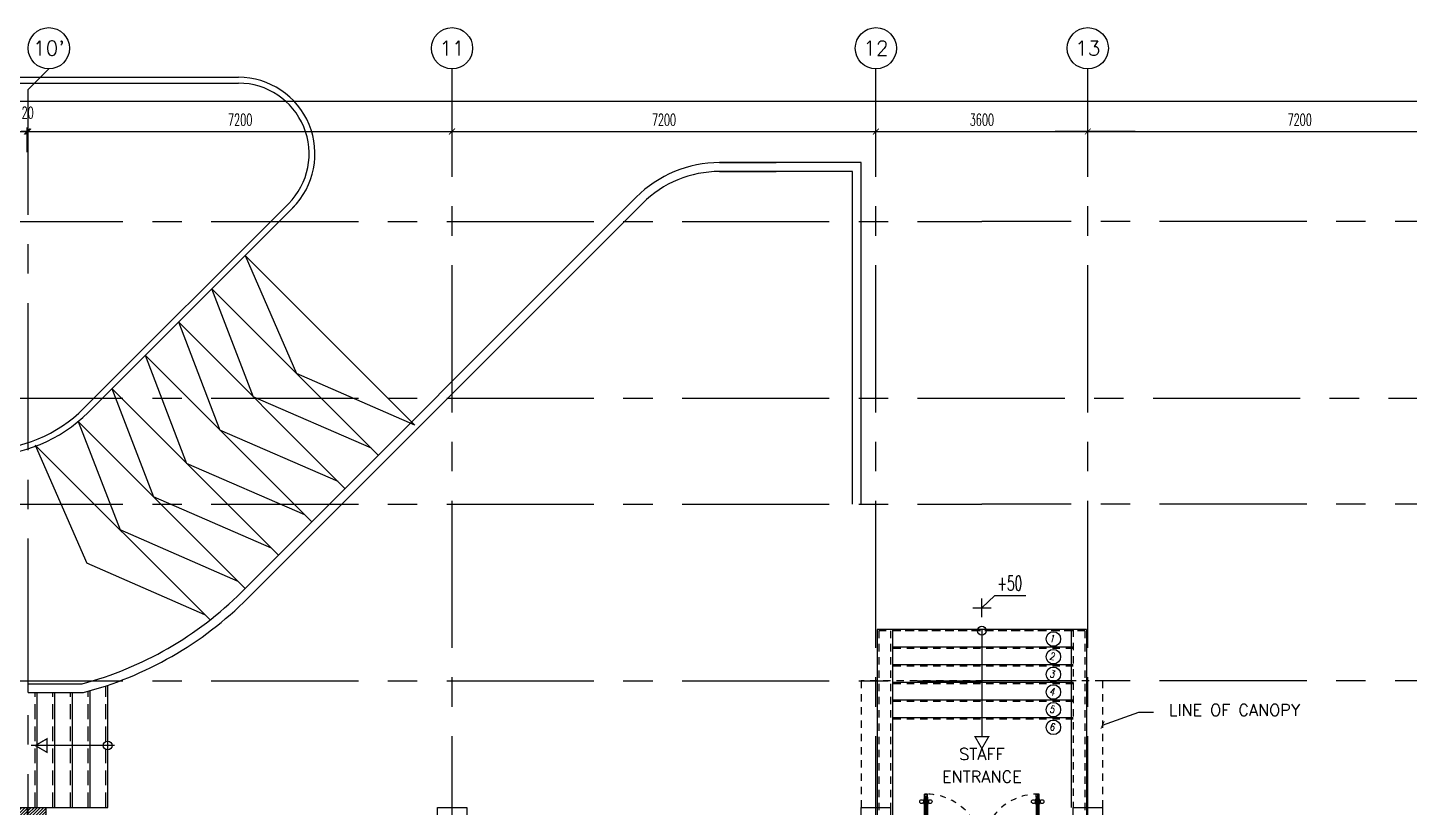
# Model space of a CAD drawing. Extents: x 417820 to 418048, y 43448 to 43539.
# Drawn here: x 417873.49 to 417896.96, y 43525.94 to 43539.19 of the extents above; entities that cross this region are included whole.
import ezdxf
from ezdxf.enums import TextEntityAlignment as Align

# ---------------------------------------------------------------- set-up
doc = ezdxf.new("R2010")
doc.units = 0
doc.header["$MEASUREMENT"] = 0
doc.header["$PDMODE"] = 3
doc.header["$PDSIZE"] = 0.1
for name, pattern in [('CENTERX2', [4, 2.5, -0.5, 0.5, -0.5]), ('HIDDEN', [0.375, 0.25, -0.125]), ('HIDDEN2', [0.1875, 0.125, -0.0625])]:
    doc.linetypes.add(name, pattern=pattern)
doc.layers.get('0').update_dxf_attribs({"color": 11, "linetype": 'CONTINUOUS'})
doc.layers.get('DEFPOINTS').update_dxf_attribs({"color": 11, "linetype": 'CONTINUOUS'})
for name, color, linetype in [('AX', 11, 'CONTINUOUS'), ('AX-CR', 11, 'CONTINUOUS'), ('AX-DIM', 11, 'CONTINUOUS'), ('AX-TXT', 11, 'CONTINUOUS'), ('AXES', 11, 'CENTERX2'), ('CANOPY-LN', 11, 'CONTINUOUS'), ('COL', 11, 'CONTINUOUS'), ('CURB', 11, 'CONTINUOUS'), ('DOOR', 11, 'CONTINUOUS'), ('HAT', 11, 'CONTINUOUS'), ('RD-ELEV', 11, 'CONTINUOUS'), ('RM-NAME', 11, 'CONTINUOUS'), ('SHAFT', 11, 'CONTINUOUS'), ('SLOPE', 11, 'CONTINUOUS'), ('Step', 11, 'CONTINUOUS'), ('STR', 11, 'CONTINUOUS'), ('WALL', 11, 'CONTINUOUS')]:
    doc.layers.add(name, color=color, linetype=linetype)
doc.styles.add('ROMANS', font='ROMANS.shx', dxfattribs={"width": 0.6})
doc.styles.add('S-077', font='simplex.shx', dxfattribs={"width": 0.8})
doc.dimstyles.new('STANDARD in', dxfattribs={"dimtxt": 0.2, "dimasz": 0.1, "dimexe": 0.07, "dimexo": 0.05, "dimgap": 0.1, "dimtad": 1, "dimdec": 0, "dimlfac": 1000, "dimzin": 0, "dimdsep": 46, "dimtxsty": 'ROMANS', "dimblk": 'ARCHTICK', "dimcen": 0.05, "dimdle": 0.05, "dimclrd": 7, "dimclre": 7, "dimclrt": 2, "dimadec": 0, "dimazin": 0, "dimtfac": 1, "dimtdec": 0, "dimtmove": 2, "dimatfit": 3, "dimldrblk": 'ARCHTICK', "dimfxl": 0, "dimtolj": 1, "dimtzin": 0, "dimarcsym": 0})

# ---------------------------------------------------------------- blocks, each defined once
blk = doc.blocks.new('_ARCHTICK')
at = {"color": 0, "linetype": 'ByBlock', "const_width": 0.15}
blk.add_lwpolyline([(-0.5, -0.5), (0.5, 0.5)], dxfattribs=at)
blk = doc.blocks.new('*D194')
at = {"layer": 'AX-DIM', "color": 7, "linetype": 'ByBlock', "lineweight": -2}
for p, q in [((417891.447, 43537.423), (417898.747, 43537.423)), ((417891.497, 43537.073), (417891.497, 43537.493)), ((417898.697, 43537.073), (417898.697, 43537.493))]:
    blk.add_line(p, q, dxfattribs=at)
at = {"layer": 'DEFPOINTS', "color": 0, "linetype": 'ByBlock'}
for p in [(417898.697, 43537.423), (417891.497, 43537.023), (417898.697, 43537.023)]:
    blk.add_point(p, dxfattribs=at)
at = {"layer": 'AX-DIM', "color": 7, "linetype": 'ByBlock', "lineweight": -2, "xscale": 0.1, "yscale": 0.1, "zscale": 0.1, "rotation": 180}
blk.add_blockref('_ARCHTICK', (417891.497, 43537.423), dxfattribs=at)
at = {"layer": 'AX-DIM', "color": 7, "linetype": 'ByBlock', "lineweight": -2, "xscale": 0.1, "yscale": 0.1, "zscale": 0.1}
blk.add_blockref('_ARCHTICK', (417898.697, 43537.423), dxfattribs=at)
at = {"layer": 'AX-DIM', "color": 2, "linetype": 'ByBlock', "insert": (417895.097, 43537.623), "char_height": 0.2, "attachment_point": 5, "style": 'ROMANS'}
blk.add_mtext('\\A1;7200', dxfattribs=at)
blk = doc.blocks.new('A$C010A25D0')
at = {"layer": 'DOOR', "color": 0, "linetype": 'ByBlock'}
for p, q in [((0, 2031), (0, 1981)), ((0, 1981), (0, 2031)), ((50, 2031), (0, 2031)), ((50, 1981), (0, 1981)), ((30, 2014), (30, 1998)), ((50, 2014), (30, 2014)), ((50, 1998), (30, 1998)), ((50, 2031), (50, 2014)), ((50, 1998), (50, 1981)), ((83, 2031), (83, 2038)), ((173, 2038), (83, 2038)), ((83, 1981), (83, 1974)), ((173, 1974), (83, 1974)), ((95, 2038), (95, 2047)), ((95, 2047), (160, 2047)), ((95, 2038), (160, 2038)), ((95, 1974), (95, 1965)), ((95, 1974), (160, 1974)), ((95, 1965), (160, 1965)), ((160, 2038), (160, 2047)), ((160, 1974), (160, 1965)), ((173, 2031), (173, 2038)), ((173, 1981), (173, 1974)), ((950, 2014), (950, 2031)), ((950, 2031), (1000, 2031)), ((970, 2014), (950, 2014)), ((950, 1981), (950, 1998)), ((950, 1998), (970, 1998)), ((1000, 1981), (950, 1981)), ((970, 1998), (970, 2014)), ((1000, 2056), (1000, 2031)), ((1000, 2056), (1150, 2056)), ((1000, 1981), (1000, 2031)), ((1000, 2031), (1050, 2031)), ((1050, 2031), (1050, 2006)), ((1050, 2006), (1150, 2006)), ((1150, 2006), (1150, 2056)), ((50, 131), (0, 131)), ((0, 131), (0, 81)), ((0, 81), (0, 131)), ((50, 81), (0, 81)), ((50, 114), (30, 114)), ((30, 98), (30, 114)), ((50, 98), (30, 98)), ((50, 114), (50, 131)), ((50, 81), (50, 98)), ((173, 138), (83, 138)), ((83, 131), (83, 138)), ((83, 81), (83, 74)), ((173, 74), (83, 74)), ((95, 147), (160, 147)), ((95, 138), (95, 147)), ((95, 138), (160, 138)), ((95, 74), (160, 74)), ((95, 74), (95, 65)), ((95, 65), (160, 65)), ((160, 138), (160, 147)), ((160, 74), (160, 65)), ((173, 131), (173, 138)), ((173, 81), (173, 74)), ((1000, 131), (950, 131)), ((950, 131), (950, 114)), ((950, 114), (970, 114)), ((970, 98), (950, 98)), ((950, 98), (950, 81)), ((950, 81), (1000, 81)), ((970, 114), (970, 98)), ((1000, 131), (1000, 81)), ((1000, 56), (1000, 81)), ((1000, 81), (1050, 81)), ((1000, 56), (1150, 56)), ((1050, 81), (1050, 106)), ((1050, 106), (1150, 106)), ((1150, 106), (1150, 56))]:
    blk.add_line(p, q, dxfattribs=at)
at = {"layer": 'DOOR', "linetype": 'ByBlock'}
for p, q in [((950, 2031), (50, 2031)), ((950, 2014), (50, 2014)), ((950, 1998), (50, 1998)), ((50, 1981), (950, 1981)), ((50, 131), (950, 131)), ((950, 114), (50, 114)), ((950, 98), (50, 98)), ((950, 81), (50, 81)), ((1150, 56), (1000, 56))]:
    blk.add_line(p, q, dxfattribs=at)
at = {"layer": 'DOOR', "color": 9, "linetype": 'ByBlock'}
for p, q in [((1150, 2006), (1037, 2056)), ((1150, 2006), (1050, 2019)), ((1150, 2006), (1110, 2056)), ((1150, 106), (1037, 56)), ((1150, 106), (1050, 93)), ((1150, 106), (1110, 56))]:
    blk.add_line(p, q, dxfattribs=at)
at = {"layer": 'DOOR', "color": 0, "linetype": 'ByBlock'}
for centre in [(128, 2079), (128, 1932), (128, 179), (128, 32)]:
    blk.add_circle(centre, 32.4, dxfattribs=at)
at = {"layer": 'DOOR', "linetype": 'HIDDEN', "ltscale": 0.5}
for centre, start, end in [((951, 2006), 178.494, 272.9568), ((951, 106), 87.0432, 181.506)]:
    blk.add_arc(centre, 951, start, end, dxfattribs=at)
at = {"layer": 'DOOR', "color": 9, "linetype": 'ByBlock'}
for centre, radius, start, end in [((1150, 2006), 154, 161.1053, 166.2858), ((1150, 2006), 134, 158.1598, 169.28), ((1150, 2006), 114, 154.0838, 167.3774), ((1150, 2006), 94.4, 148.0182, 180), ((1150, 2006), 74.4, 137.7764, 180), ((1150, 2006), 54.4, 113.2074, 180), ((1150, 2006), 34.4, 90, 180), ((1150, 2006), 14.4, 90, 180), ((1150, 106), 154, 193.7142, 198.8947), ((1150, 106), 134, 190.72, 201.8402), ((1150, 106), 114, 192.6226, 205.9162), ((1150, 106), 94.4, 180, 211.9818), ((1150, 106), 74.4, 180, 222.2236), ((1150, 106), 54.4, 180, 246.7926), ((1150, 106), 34.4, 180, 270), ((1150, 106), 14.4, 180, 270)]:
    blk.add_arc(centre, radius, start, end, dxfattribs=at)
at = {"layer": 'WALL'}
blk.add_line((1000, 56), (1150, 56), dxfattribs=at)
blk = doc.blocks.new('AXU')
at = {"layer": 'AX-CR'}
blk.add_circle((0, 350), 350, dxfattribs=at)
at = {"layer": 'AX-TXT', "style": 'ROMANS'}
blk.add_attdef('AX', text='', height=250, dxfattribs=at).set_placement((0, 350), align=Align.MIDDLE)
blk = doc.blocks.new('*D191')
at = {"layer": 'AX-DIM', "color": 7, "linetype": 'ByBlock', "lineweight": -2}
for p, q in [((417868.627, 43537.423), (417873.527, 43537.423)), ((417868.677, 43537.073), (417868.677, 43537.493)), ((417873.477, 43537.073), (417873.477, 43537.493))]:
    blk.add_line(p, q, dxfattribs=at)
at = {"layer": 'DEFPOINTS', "color": 0, "linetype": 'ByBlock'}
for p in [(417873.477, 43537.423), (417868.677, 43537.023), (417873.477, 43537.023)]:
    blk.add_point(p, dxfattribs=at)
at = {"layer": 'AX-DIM', "color": 7, "linetype": 'ByBlock', "lineweight": -2, "xscale": 0.1, "yscale": 0.1, "zscale": 0.1, "rotation": 180}
blk.add_blockref('_ARCHTICK', (417868.677, 43537.423), dxfattribs=at)
at = {"layer": 'AX-DIM', "color": 7, "linetype": 'ByBlock', "lineweight": -2, "xscale": 0.1, "yscale": 0.1, "zscale": 0.1}
blk.add_blockref('_ARCHTICK', (417873.477, 43537.423), dxfattribs=at)
at = {"layer": 'AX-DIM', "color": 2, "linetype": 'ByBlock', "insert": (417871.077, 43537.623), "char_height": 0.2, "attachment_point": 5, "style": 'ROMANS'}
blk.add_mtext('\\A1;4800', dxfattribs=at)
blk = doc.blocks.new('*D139')
at = {"layer": 'AX-DIM', "color": 7, "lineweight": -2}
for p, q in [((417831.207, 43525.809), (417831.207, 43538.007)), ((417906.523, 43536.567), (417906.523, 43538.007)), ((417831.157, 43537.937), (417906.573, 43537.937))]:
    blk.add_line(p, q, dxfattribs=at)
at = {"layer": 'DEFPOINTS', "color": 0}
for p in [(417906.523, 43537.937), (417906.523, 43536.517), (417831.207, 43525.759)]:
    blk.add_point(p, dxfattribs=at)
at = {"layer": 'AX-DIM', "color": 7, "lineweight": -2, "xscale": 0.1, "yscale": 0.1, "zscale": 0.1, "rotation": 180}
blk.add_blockref('_ARCHTICK', (417831.207, 43537.937), dxfattribs=at)
at = {"layer": 'AX-DIM', "color": 7, "lineweight": -2, "xscale": 0.1, "yscale": 0.1, "zscale": 0.1}
blk.add_blockref('_ARCHTICK', (417906.523, 43537.937), dxfattribs=at)
at = {"layer": 'AX-DIM', "color": 2, "insert": (417868.865, 43538.137), "char_height": 0.2, "attachment_point": 5, "style": 'ROMANS'}
blk.add_mtext('\\A1;75316', dxfattribs=at)
blk = doc.blocks.new('*D167')
at = {"layer": 'AX-DIM', "color": 7, "linetype": 'ByBlock', "lineweight": -2}
for p, q in [((417880.647, 43537.423), (417887.947, 43537.423)), ((417880.697, 43537.073), (417880.697, 43537.493)), ((417887.897, 43537.073), (417887.897, 43537.493))]:
    blk.add_line(p, q, dxfattribs=at)
at = {"layer": 'DEFPOINTS', "color": 0, "linetype": 'ByBlock'}
for p in [(417887.897, 43537.423), (417880.697, 43537.023), (417887.897, 43537.023)]:
    blk.add_point(p, dxfattribs=at)
at = {"layer": 'AX-DIM', "color": 7, "linetype": 'ByBlock', "lineweight": -2, "xscale": 0.1, "yscale": 0.1, "zscale": 0.1, "rotation": 180}
blk.add_blockref('_ARCHTICK', (417880.697, 43537.423), dxfattribs=at)
at = {"layer": 'AX-DIM', "color": 7, "linetype": 'ByBlock', "lineweight": -2, "xscale": 0.1, "yscale": 0.1, "zscale": 0.1}
blk.add_blockref('_ARCHTICK', (417887.897, 43537.423), dxfattribs=at)
at = {"layer": 'AX-DIM', "color": 2, "linetype": 'ByBlock', "insert": (417884.297, 43537.623), "char_height": 0.2, "attachment_point": 5, "style": 'ROMANS'}
blk.add_mtext('\\A1;7200', dxfattribs=at)
blk = doc.blocks.new('*D166')
at = {"layer": 'AX-DIM', "color": 7, "linetype": 'ByBlock', "lineweight": -2}
for p, q in [((417873.447, 43537.423), (417880.747, 43537.423)), ((417873.497, 43537.073), (417873.497, 43537.493)), ((417880.697, 43537.073), (417880.697, 43537.493))]:
    blk.add_line(p, q, dxfattribs=at)
at = {"layer": 'DEFPOINTS', "color": 0, "linetype": 'ByBlock'}
for p in [(417880.697, 43537.423), (417873.497, 43537.023), (417880.697, 43537.023)]:
    blk.add_point(p, dxfattribs=at)
at = {"layer": 'AX-DIM', "color": 7, "linetype": 'ByBlock', "lineweight": -2, "xscale": 0.1, "yscale": 0.1, "zscale": 0.1, "rotation": 180}
blk.add_blockref('_ARCHTICK', (417873.497, 43537.423), dxfattribs=at)
at = {"layer": 'AX-DIM', "color": 7, "linetype": 'ByBlock', "lineweight": -2, "xscale": 0.1, "yscale": 0.1, "zscale": 0.1}
blk.add_blockref('_ARCHTICK', (417880.697, 43537.423), dxfattribs=at)
at = {"layer": 'AX-DIM', "color": 2, "linetype": 'ByBlock', "insert": (417877.097, 43537.623), "char_height": 0.2, "attachment_point": 5, "style": 'ROMANS'}
blk.add_mtext('\\A1;7200', dxfattribs=at)
blk = doc.blocks.new('*D165')
at = {"layer": 'AX-DIM', "color": 7, "lineweight": -2}
for p, q in [((417873.477, 43537.423), (417873.377, 43537.423)), ((417873.477, 43537.073), (417873.477, 43537.493)), ((417873.477, 43537.423), (417873.497, 43537.423)), ((417873.497, 43537.073), (417873.497, 43537.493)), ((417873.497, 43537.423), (417873.597, 43537.423))]:
    blk.add_line(p, q, dxfattribs=at)
at = {"layer": 'DEFPOINTS', "color": 0}
for p in [(417873.497, 43537.423), (417873.477, 43537.023), (417873.497, 43537.023)]:
    blk.add_point(p, dxfattribs=at)
at = {"layer": 'AX-DIM', "color": 7, "lineweight": -2, "xscale": 0.1, "yscale": 0.1, "zscale": 0.1}
blk.add_blockref('_ARCHTICK', (417873.477, 43537.423), dxfattribs=at)
at = {"layer": 'AX-DIM', "color": 7, "lineweight": -2, "xscale": 0.1, "yscale": 0.1, "zscale": 0.1, "rotation": 180}
blk.add_blockref('_ARCHTICK', (417873.497, 43537.423), dxfattribs=at)
at = {"layer": 'AX-DIM', "color": 2, "insert": (417873.487, 43537.743), "char_height": 0.2, "attachment_point": 5, "style": 'ROMANS'}
blk.add_mtext('\\A1;20', dxfattribs=at)
blk = doc.blocks.new('*D164')
at = {"layer": 'AX-DIM', "color": 7, "linetype": 'ByBlock', "lineweight": -2}
for p, q in [((417887.847, 43537.423), (417891.547, 43537.423)), ((417887.897, 43537.073), (417887.897, 43537.493)), ((417891.497, 43537.073), (417891.497, 43537.493))]:
    blk.add_line(p, q, dxfattribs=at)
at = {"layer": 'DEFPOINTS', "color": 0, "linetype": 'ByBlock'}
for p in [(417891.497, 43537.423), (417887.897, 43537.023), (417891.497, 43537.023)]:
    blk.add_point(p, dxfattribs=at)
at = {"layer": 'AX-DIM', "color": 7, "linetype": 'ByBlock', "lineweight": -2, "xscale": 0.1, "yscale": 0.1, "zscale": 0.1, "rotation": 180}
blk.add_blockref('_ARCHTICK', (417887.897, 43537.423), dxfattribs=at)
at = {"layer": 'AX-DIM', "color": 7, "linetype": 'ByBlock', "lineweight": -2, "xscale": 0.1, "yscale": 0.1, "zscale": 0.1}
blk.add_blockref('_ARCHTICK', (417891.497, 43537.423), dxfattribs=at)
at = {"layer": 'AX-DIM', "color": 2, "linetype": 'ByBlock', "insert": (417889.697, 43537.623), "char_height": 0.2, "attachment_point": 5, "style": 'ROMANS'}
blk.add_mtext('\\A1;3600', dxfattribs=at)
blk = doc.blocks.new('T&B')
at = {"layer": 'RD-ELEV', "color": 30}
for p, q in [((-336, 0), (336, 0)), ((0, -336), (0, 336))]:
    blk.add_line(p, q, dxfattribs=at)
blk = doc.blocks.new('C-300')
at = {"layer": 'HAT', "linetype": 'ByBlock', "ltscale": 0.3}
h = blk.add_hatch(dxfattribs=at)
h.set_pattern_fill('ANSI31', color=8, scale=300, style=0)
h.set_pattern_definition([(45, (-258496.182, -82361.005), (-26.5165043, 26.5165043), [])])
h.paths.add_polyline_path([(300, 500), (0, 500), (0, 250), (300, 250)])
h.paths.add_polyline_path([(300, 250), (0, 250), (0, 0), (300, 0)])
at = {"layer": 'COL'}
blk.add_lwpolyline([(0, 500), (300, 500), (300, 0), (0, 0)], close=True, dxfattribs=at)
blk = doc.blocks.new('C-300A')
at = {"layer": 'SHAFT', "color": 6, "linetype": 'ByBlock', "ltscale": 0.3}
for p in [(-300, 0), (20, 0)]:
    blk.add_blockref('C-300', p, dxfattribs=at)

msp = doc.modelspace()

# ---------------------------------------------------------------- linework, layer by layer
at = {"layer": 'AX-DIM'}
msp.add_line((417892.2987, 43537.4227), (417890.9421, 43537.4227), dxfattribs=at)
at = {"layer": 'AXES'}
for p, q in [((417873.4966, 43538.1375), (417873.8466, 43538.4875)), ((417880.6966, 43448.6529), (417880.6966, 43538.4875)), ((417887.8966, 43448.6529), (417887.8966, 43538.4875)), ((417891.4966, 43448.6529), (417891.4966, 43538.4875)), ((417873.4966, 43460.01), (417873.4966, 43538.1375)), ((417820.6052, 43535.8943), (417889.6966, 43535.8943)), ((417911.2163, 43535.8943), (417889.6966, 43535.8943)), ((417820.6052, 43532.8943), (417911.2163, 43532.8943)), ((417820.6052, 43531.0943), (417889.6966, 43531.0943)), ((417911.2163, 43531.0943), (417889.6966, 43531.0943)), ((417820.6052, 43528.0943), (417889.6966, 43528.0943)), ((417911.2163, 43528.0943), (417889.6966, 43528.0943))]:
    msp.add_line(p, q, dxfattribs=at)
at = {"layer": 'CANOPY-LN', "linetype": 'HIDDEN2'}
for p, q in [((417887.6466, 43528.0943), (417887.6466, 43525.9443)), ((417891.7466, 43528.0943), (417887.6466, 43528.0943)), ((417891.7466, 43528.0943), (417891.7466, 43525.9443))]:
    msp.add_line(p, q, dxfattribs=at)
at = {"layer": 'COL'}
for points in [[(417880.4466, 43525.4443), (417880.4466, 43525.9443), (417880.9466, 43525.9443), (417880.9466, 43525.4443)], [(417887.6466, 43525.4443), (417887.6466, 43525.9443), (417888.1466, 43525.9443), (417888.1466, 43525.4443)], [(417891.2466, 43525.4443), (417891.2466, 43525.9443), (417891.7466, 43525.9443), (417891.7466, 43525.4443)]]:
    msp.add_lwpolyline(points, close=True, dxfattribs=at)
at = {"layer": 'CURB'}
for p, q in [((417860.2851, 43538.3443), (417877.0682, 43538.3443)), ((417860.2851, 43538.2443), (417877.0682, 43538.2443)), ((417885.2409, 43536.8943), (417886.2037, 43536.8943)), ((417887.6466, 43536.8943), (417885.2409, 43536.8943)), ((417887.6466, 43531.0943), (417887.6466, 43536.8943)), ((417885.2409, 43536.7443), (417886.2037, 43536.7443)), ((417887.4966, 43536.7443), (417885.2409, 43536.7443)), ((417887.4966, 43531.0943), (417887.4966, 43536.7443)), ((417874.4422, 43532.7223), (417877.9454, 43536.2255)), ((417874.5129, 43532.6516), (417878.0173, 43536.156)), ((417877.1199, 43529.6017), (417883.8267, 43536.3085)), ((417877.2259, 43529.4956), (417883.9328, 43536.2025)), ((417883.4125, 43535.8943), (417883.8267, 43536.3085))]:
    msp.add_line(p, q, dxfattribs=at)
for centre, radius, start, end in [((417877.0682, 43537.0443), 1.3, 315, 90), ((417877.0682, 43537.0443), 1.2, 315, 90), ((417885.2409, 43534.8943), 2, 90, 135), ((417885.2409, 43534.8943), 1.85, 90, 135), ((417872.7451, 43534.4193), 2.4, 270, 315), ((417872.7451, 43534.4193), 2.5, 270, 315), ((417872.8772, 43533.8443), 6, 284.83511, 315), ((417872.8772, 43533.8443), 6.15, 284.6521, 315)]:
    msp.add_arc(centre, radius, start, end, dxfattribs=at)
at = {"layer": 'SLOPE'}
for p, q in [((417877.1807, 43535.3194), (417880.0622, 43532.4379)), ((417877.1807, 43535.3194), (417878.0558, 43533.313)), ((417876.6092, 43534.7596), (417879.4435, 43531.9253)), ((417876.6092, 43534.7596), (417877.3192, 43532.9182)), ((417876.0493, 43534.188), (417878.8778, 43531.3596)), ((417876.0493, 43534.188), (417876.7535, 43532.3525)), ((417875.4837, 43533.6223), (417876.1878, 43531.7868)), ((417875.4837, 43533.6223), (417878.3121, 43530.7939)), ((417880.0622, 43532.4379), (417878.0558, 43533.313)), ((417874.918, 43533.0566), (417875.6222, 43531.2211)), ((417874.918, 43533.0566), (417877.7464, 43530.2282)), ((417879.3256, 43532.0431), (417877.3192, 43532.9182)), ((417874.345, 43532.4983), (417875.0565, 43530.6554)), ((417874.345, 43532.4983), (417877.1807, 43529.6625)), ((417878.7599, 43531.4774), (417876.7535, 43532.3525)), ((417873.6157, 43532.0961), (417876.5849, 43529.127)), ((417873.6157, 43532.0961), (417874.4908, 43530.0897)), ((417878.1943, 43530.9117), (417876.1878, 43531.7868)), ((417877.6286, 43530.3461), (417875.6222, 43531.2211)), ((417877.0629, 43529.7804), (417875.0565, 43530.6554)), ((417876.4972, 43529.2147), (417874.4908, 43530.0897))]:
    msp.add_line(p, q, dxfattribs=at)
at = {"layer": 'Step'}
for p, q in [((417873.4966, 43528.0443), (417874.4135, 43528.0443)), ((417873.4966, 43527.8943), (417873.4966, 43528.0443)), ((417873.4966, 43527.8943), (417874.4329, 43527.8943)), ((417873.6466, 43525.9443), (417873.6466, 43527.8943)), ((417873.9466, 43525.9443), (417873.9466, 43527.8943)), ((417874.2466, 43525.9443), (417874.2466, 43527.8943)), ((417874.5466, 43525.9443), (417874.5466, 43527.9252)), ((417874.8466, 43525.9443), (417874.8466, 43528.0182)), ((417873.6466, 43525.9443), (417874.8466, 43525.9443))]:
    msp.add_line(p, q, dxfattribs=at)
at = {"layer": 'Step', "linetype": 'HIDDEN'}
for p, q in [((417873.6166, 43525.9443), (417873.6166, 43527.8943)), ((417873.9166, 43525.9443), (417873.9166, 43527.8943)), ((417874.2166, 43525.9443), (417874.2166, 43527.8943)), ((417874.5166, 43525.9443), (417874.5166, 43527.9169)), ((417874.8166, 43525.9443), (417874.8166, 43528.0081))]:
    msp.add_line(p, q, dxfattribs=at)
at = {"layer": 'STR'}
for p, q in [((417887.9166, 43528.9643), (417887.9166, 43525.7443)), ((417891.4766, 43528.9643), (417887.9166, 43528.9643)), ((417888.1766, 43528.9643), (417888.1766, 43525.7443)), ((417891.2466, 43528.9643), (417888.1766, 43528.9643)), ((417889.6966, 43528.9643), (417889.6966, 43527.1443)), ((417891.2166, 43528.9643), (417891.2166, 43525.9443)), ((417891.4766, 43528.9643), (417891.4766, 43525.7443)), ((417891.2466, 43528.6643), (417888.1766, 43528.6643)), ((417891.2466, 43528.6643), (417888.1766, 43528.6643)), ((417891.2466, 43528.3643), (417888.1766, 43528.3643)), ((417891.2466, 43528.3643), (417888.1766, 43528.3643)), ((417891.2466, 43528.0643), (417888.1766, 43528.0643)), ((417891.2466, 43528.0643), (417888.1766, 43528.0643)), ((417891.2466, 43527.7643), (417888.1766, 43527.7643)), ((417891.2466, 43527.7643), (417888.1766, 43527.7643)), ((417891.2466, 43527.4643), (417888.1766, 43527.4643)), ((417891.2466, 43527.4643), (417888.1766, 43527.4643)), ((417874.963, 43526.9943), (417873.5466, 43526.9943))]:
    msp.add_line(p, q, dxfattribs=at)
at = {"layer": 'STR', "linetype": 'HIDDEN2'}
for p, q in [((417887.9466, 43528.9443), (417887.9466, 43525.7443)), ((417891.4466, 43528.9443), (417887.9466, 43528.9443)), ((417888.1466, 43528.9443), (417888.1466, 43525.9443)), ((417891.2466, 43528.9443), (417888.1466, 43528.9443)), ((417891.2466, 43528.9643), (417891.2466, 43525.9443)), ((417891.4466, 43528.9443), (417891.4466, 43525.7443)), ((417891.2466, 43528.6443), (417888.1466, 43528.6443)), ((417891.2466, 43528.6443), (417888.1466, 43528.6443)), ((417891.2466, 43528.3443), (417888.1466, 43528.3443)), ((417891.2466, 43528.3443), (417888.1466, 43528.3443)), ((417891.2466, 43528.0443), (417888.1466, 43528.0443)), ((417891.2466, 43528.0443), (417888.1466, 43528.0443)), ((417891.2466, 43527.7443), (417888.1466, 43527.7443)), ((417891.2466, 43527.7443), (417888.1466, 43527.7443)), ((417891.2466, 43527.4443), (417888.1466, 43527.4443)), ((417891.2466, 43527.4443), (417888.1466, 43527.4443))]:
    msp.add_line(p, q, dxfattribs=at)
at = {"layer": 'STR', "color": 2, "linetype": 'HIDDEN2'}
for p, q in [((417887.6466, 43528.0943), (417887.6466, 43525.9443)), ((417891.7466, 43528.0943), (417891.7466, 43525.9443))]:
    msp.add_line(p, q, dxfattribs=at)
at = {"layer": 'STR', "const_width": 0.0215}
for points in [[(417873.8165, 43527.1098), (417873.8165, 43526.8789), (417873.6165, 43526.9943)], [(417873.8165, 43527.1098), (417873.8165, 43526.8789), (417873.6165, 43526.9943)], [(417873.8165, 43527.1098), (417873.8165, 43526.8789), (417873.6165, 43526.9943)], [(417873.8165, 43527.1098), (417873.8165, 43526.8789), (417873.6165, 43526.9943)], [(417889.8121, 43527.1443), (417889.5811, 43527.1443), (417889.6966, 43526.9443)], [(417889.8121, 43527.1443), (417889.5811, 43527.1443), (417889.6966, 43526.9443)], [(417889.8121, 43527.1443), (417889.5811, 43527.1443), (417889.6966, 43526.9443)], [(417889.8121, 43527.1443), (417889.5811, 43527.1443), (417889.6966, 43526.9443)]]:
    msp.add_lwpolyline(points, close=True, dxfattribs=at)
at = {"layer": 'STR'}
for centre in [(417889.6966, 43528.9443), (417889.6966, 43528.9443), (417874.8466, 43526.9943), (417874.8466, 43526.9943)]:
    msp.add_circle(centre, 0.075, dxfattribs=at)
at = {"layer": 'STR', "color": 11}
for centre in [(417890.9123, 43528.8036), (417890.9123, 43528.5035), (417890.9123, 43528.2035), (417890.9123, 43527.9036), (417890.9123, 43527.6035), (417890.9123, 43527.3035)]:
    msp.add_circle(centre, 0.1232, dxfattribs=at)

# ---------------------------------------------------------------- block references
at = {"layer": 'AX', "xscale": 0.001000000047497451, "yscale": 0.0009999999892897904, "zscale": 0.001}
for p, values in [((417873.8466, 43538.4875), {'AX': "10'"}), ((417880.6966, 43538.4875), {'AX': '11'}), ((417887.8966, 43538.4875), {'AX': '12'}), ((417887.8966, 43538.4875), {'AX': '12'}), ((417891.4966, 43538.4875), {'AX': '13'}), ((417891.4966, 43538.4875), {'AX': '13'})]:
    msp.add_blockref('AXU', p, dxfattribs=at).add_auto_attribs(values)
at = {"layer": 'AXES', "xscale": 0.001000000047497451, "yscale": 0.0009999999892897904, "zscale": 0.001}
for p, values in [((417887.8966, 43538.4875), {'AX': '12'}), ((417887.8966, 43538.4875), {'AX': '12'}), ((417891.4966, 43538.4875), {'AX': '13'}), ((417891.4966, 43538.4875), {'AX': '13'})]:
    msp.add_blockref('AXU', p, dxfattribs=at).add_auto_attribs(values)
at = {"layer": 'COL', "linetype": 'ByBlock', "xscale": 0.001000000047497451, "yscale": 0.0009999999892897904, "zscale": 0.001}
msp.add_blockref('C-300A', (417873.4766, 43525.4443), dxfattribs=at)
at = {"layer": 'DOOR', "color": 0, "xscale": 0.0009999999892897904, "yscale": 0.0009999999892897904, "zscale": 0.001, "rotation": 270}
msp.add_blockref('A$C010A25D0', (417888.6407, 43526.1697), dxfattribs=at)
at = {"layer": 'RD-ELEV', "xscale": 0.0004642525454983115, "yscale": 0.0004642525454983115, "zscale": 0.000464252552}
msp.add_blockref('T&B', (417889.6966, 43529.3333), dxfattribs=at)

# ---------------------------------------------------------------- texts
at = {"layer": 'CANOPY-LN', "color": 4, "style": 'ROMANS'}
msp.add_text('LINE OF CANOPY', height=0.2, dxfattribs=at).set_placement((417893.9857, 43527.5965), align=Align.MIDDLE)
at = {"layer": 'RD-ELEV', "color": 3, "style": 'S-077', "width": 0.6}
msp.add_text('+50', height=0.25, dxfattribs=at).set_placement((417889.9574, 43529.6262))
at = {"layer": 'RM-NAME', "style": 'ROMANS'}
for s, p in [('STAFF', (417889.6966, 43526.85)), ('ENTRANCE', (417889.6966, 43526.4644))]:
    msp.add_text(s, height=0.2, dxfattribs=at).set_placement(p, align=Align.MIDDLE)
at = {"layer": 'STR', "color": 9, "style": 'ROMANS', "width": 0.8}
for s, p in [('1', (417890.8994, 43528.81)), ('2', (417890.8994, 43528.51)), ('3', (417890.8994, 43528.2099)), ('4', (417890.8994, 43527.91)), ('5', (417890.8994, 43527.61)), ('6', (417890.8994, 43527.3099))]:
    msp.add_text(s, height=0.125, rotation=345, dxfattribs=at).set_placement(p, align=Align.MIDDLE)

# ---------------------------------------------------------------- dimensions: what is measured, and where the dimension line sits
at = {"layer": 'AX-DIM'}
for base, p1, p2, picture, middle in [((417906.5226, 43537.9373), (417831.2066, 43525.7589), (417906.5226, 43536.5173), '*D139', (417868.8646, 43538.1373)), ((417873.4966, 43537.4227), (417873.4766, 43537.0227), (417873.4966, 43537.0227), '*D165', (417873.4866, 43537.7427))]:
    dim = msp.add_linear_dim(base=base, p1=p1, p2=p2, dimstyle='STANDARD in', dxfattribs=at)
    dim.commit()
    dim.dimension.update_dxf_attribs({"geometry": picture, "text_midpoint": middle})
at = {"layer": 'AX-DIM', "color": 1, "linetype": 'ByBlock'}
for base, p1, p2, picture, middle in [((417873.4766, 43537.4227), (417868.6766, 43537.0227), (417873.4766, 43537.0227), '*D191', (417871.0766, 43537.6227)), ((417880.6966, 43537.4227), (417873.4966, 43537.0227), (417880.6966, 43537.0227), '*D166', (417877.0966, 43537.6227)), ((417887.8966, 43537.4227), (417880.6966, 43537.0227), (417887.8966, 43537.0227), '*D167', (417884.2966, 43537.6227)), ((417891.4966, 43537.4227), (417887.8966, 43537.0227), (417891.4966, 43537.0227), '*D164', (417889.6966, 43537.6227)), ((417898.6966, 43537.4227), (417891.4966, 43537.0227), (417898.6966, 43537.0227), '*D194', (417895.0966, 43537.6227))]:
    dim = msp.add_linear_dim(base=base, p1=p1, p2=p2, dimstyle='STANDARD in', dxfattribs=at)
    dim.commit()
    dim.dimension.update_dxf_attribs({"geometry": picture, "text_midpoint": middle})

# ---------------------------------------------------------------- leaders
at = {"layer": 'CANOPY-LN', "color": 11}
msp.add_leader([(417891.7466, 43527.3427), (417892.3614, 43527.5586), (417892.6114, 43527.5587)], dimstyle='STANDARD in', dxfattribs=at)
at = {"layer": 'RD-ELEV', "color": 9}
msp.add_leader([(417889.6966, 43529.3333), (417889.9184, 43529.5412), (417890.4431, 43529.5412)], dimstyle='STANDARD in', dxfattribs=at)

doc.saveas('drawing.dxf')
